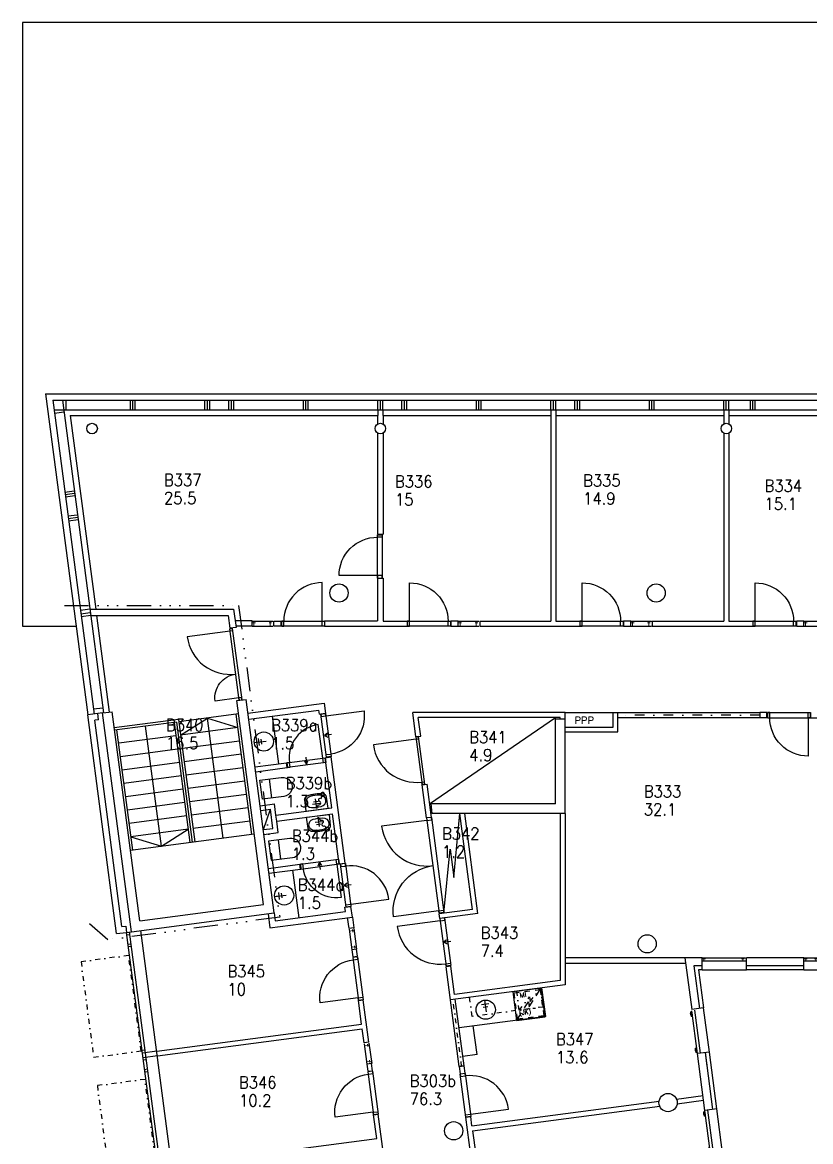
# Model space of a CAD drawing. Extents: x 9164 to 122974, y 9874 to 72490.
# Drawn here: x 9310 to 25715, y 49206 to 72490 of the extents above; entities that cross this region are included whole.
import ezdxf
from ezdxf.enums import TextEntityAlignment as Align

# ---------------------------------------------------------------- set-up
doc = ezdxf.new("R2010")
doc.units = 0
doc.header["$LTSCALE"] = 100
doc.header["$MEASUREMENT"] = 0
for name, pattern in [('PALOALUE', [13, 5, -2, 0, -2, 0, -2, 0, -2]), ('PKL', [3, 1, -1, 0, -1]), ('PKP', [6, 2, -2, 0, -2])]:
    doc.linetypes.add(name, pattern=pattern)
doc.layers.get('0').update_dxf_attribs({"linetype": 'CONTINUOUS'})
for name, color, linetype in [('ART1100T0', 7, 'CONTINUOUS'), ('ART1100T3', 7, 'CONTINUOUS'), ('ART1100TB', 7, 'CONTINUOUS'), ('M00402', 7, 'CONTINUOUS'), ('M06001', 7, 'CONTINUOUS'), ('M06037', 8, 'CONTINUOUS'), ('M06041', 8, 'CONTINUOUS'), ('M06051', 3, 'CONTINUOUS'), ('M06080', 7, 'CONTINUOUS'), ('M06081', 8, 'CONTINUOUS'), ('PALOOS', 1, 'PALOALUE')]:
    doc.layers.add(name, color=color, linetype=linetype)
doc.styles.add('S', font='ROMANS.shx', dxfattribs={"width": 0.8})
doc.styles.get("Standard").update_dxf_attribs({"font": 'simplex.shx'})

# ---------------------------------------------------------------- blocks, each defined once
blk = doc.blocks.new('AIOA_SAWC1')
at = {"color": 0, "linetype": 'ByBlock'}
blk.add_line((250, -200), (250, 200), dxfattribs=at)
blk.add_lwpolyline([(50, 200), (500, 200, -1), (500, -200), (50, -200)], format="xyb", close=True, dxfattribs=at)
blk.add_lwpolyline([(50, 200), (500, 200, -1), (500, -200), (50, -200)], format="xyb", close=True, dxfattribs=at)
for tag, p, flags in [('VARKDI', (100, -50), 8), ('VARNRO', (100, -150), 9), ('VARYLE', (100, -250), 9)]:
    blk.add_attdef(tag, p, '', height=75, dxfattribs=dict(at, flags=flags))
blk = doc.blocks.new('AIOA_SAVE1')
at = {"color": 0, "linetype": 'ByBlock'}
for p, q in [((0, 0), (200, 0)), ((100, 75), (100, -75)), ((150, 50), (150, -50))]:
    blk.add_line(p, q, dxfattribs=at)
blk = doc.blocks.new('AIOA_SAVS1')
at = {"color": 0, "linetype": 'ByBlock'}
blk.add_lwpolyline([(0, 0), (75, -43, 1), (136, -78, -1), (198, -113), (238, -137, 1.000186), (310, -178, 1.000186), (238, -137)], format="xyb", dxfattribs=at)
blk.add_blockref('AIOA_SAVE1', (0, 0), dxfattribs=at)
blk = doc.blocks.new('AIOA_PA11151S')
at = {"color": 0, "linetype": 'ByBlock'}
for points in [[(0, -235), (233.504465, -230.487788, 0.350048), (305.602562, -170.874783, 0.111918), (306.134213, 170.656116, 0.350852), (233.992412, 230.479271), (0, 235)], [(293.550693, -198.63324, 0.875156), (315.531406, -119.392701, 0.094764), (306.134213, 170.656116, 0.350852), (233.992412, 230.479271), (0, 235), (0, -235), (233.504465, -230.487788, 0.23958)], [(58.106337, 107.884253, 0.074902), (57.037671, -92.42681, 0.996701), (292.962329, -92.42681, 0.074902), (291.893663, 107.884253, 0.873578)]]:
    blk.add_lwpolyline(points, format="xyb", close=True, dxfattribs=at)
blk.add_blockref('AIOA_SAVS1', (25, 0), dxfattribs=at)
for tag, p, flags in [('VARKDI', (25, 100), 8), ('VARNRO', (25, 0), 9), ('VARYLE', (25, -100), 9)]:
    blk.add_attdef(tag, p, '', height=75, dxfattribs=dict(at, flags=flags))
blk = doc.blocks.new('AIOA_IKK-B')
at = {"layer": 'M06041', "linetype": 'ByBlock'}
for p, q in [((0, 100), (1000, 100)), ((0, 0), (1000, 0))]:
    blk.add_line(p, q, dxfattribs=at)
at = {"layer": 'M06041', "flags": 8}
blk.add_attdef('F', (0, 0), '', height=100, dxfattribs=at)
blk.add_attdef('F', text='', height=100, dxfattribs=at).set_placement((500, 0), align=Align.CENTER)
blk.add_attdef('F', text='', height=100, dxfattribs=at).set_placement((1000, 0), align=Align.RIGHT)
at = {"layer": 'M06051', "width": 0.9}
for tag, p, flags in [('IKKYLE', (50, 875), 9), ('IKKNRO', (50, 725), 8), ('IKKKDI', (50, 575), 8)]:
    blk.add_attdef(tag, p, '', height=125, dxfattribs=dict(at, flags=flags))
at = {"layer": 'M06051', "width": 0.9, "flags": 8}
for p in [(50, 0), (950, 0)]:
    blk.add_attdef('SARANA', text='', height=50, dxfattribs=at).set_placement(p, align=Align.MIDDLE)
blk = doc.blocks.new('AIOA_IKK-C')
at = {"layer": 'M06041', "linetype": 'ByBlock'}
for p, q in [((0, 0), (1000, 0)), ((0, -100), (1000, -100))]:
    blk.add_line(p, q, dxfattribs=at)
at = {"layer": 'M06041', "flags": 8}
blk.add_attdef('E', (0, 0), '', height=100, dxfattribs=at)
blk.add_attdef('E', text='', height=100, dxfattribs=at).set_placement((500, 0), align=Align.CENTER)
blk.add_attdef('E', text='', height=100, dxfattribs=at).set_placement((1000, 0), align=Align.RIGHT)
at = {"layer": 'M06051', "width": 0.9, "flags": 8}
for p in [(50, 0), (950, 0)]:
    blk.add_attdef('SARANA', text='', height=50, dxfattribs=at).set_placement(p, align=Align.MIDDLE)
at = {"layer": 'M06051', "width": 0.9}
for tag, p, flags in [('IKKKDI', (50, -700), 8), ('IKKNRO', (50, -850), 8), ('IKKYLE', (50, -1000), 9)]:
    blk.add_attdef(tag, p, '', height=125, dxfattribs=dict(at, flags=flags))
blk = doc.blocks.new('LAPA')
at = {"color": 0, "linetype": 'ByBlock'}
for p, q in [((-199, -23), (46, 9)), ((-120, 63), (-100, -85)), ((-61, 46), (-48, -53))]:
    blk.add_line(p, q, dxfattribs=at)
blk.add_circle((0, 0), 200, dxfattribs=at)
blk = doc.blocks.new('AIOA_HUONE')
at = {"layer": 'ART1100T0', "width": 0.9}
blk.add_attdef('HNENUM', (56, 73), '', height=250, dxfattribs=at)
at = {"layer": 'ART1100T3', "width": 0.9}
blk.add_attdef('HNEALA', (56, -302), '', height=250, dxfattribs=at)

msp = doc.modelspace()

# ---------------------------------------------------------------- linework, layer by layer
at = {"layer": 'M00402'}
for p, q in [((17785, 56230), (20403, 58030)), ((20603, 58130), (21603, 58130)), ((14325, 55697), (14471, 56120))]:
    msp.add_line(p, q, dxfattribs=at)
msp.add_lwpolyline([(18084, 53959), (18211, 55292), (18289, 54697), (18416, 56030)], dxfattribs=at)
at = {"layer": 'M06001'}
for p, q in [((30330, 72490), (9310, 72490)), ((9310, 72490), (9310, 59930)), ((16700, 64310), (16710, 64310)), ((16700, 64310), (16700, 64132)), ((16710, 64430), (16710, 64310)), ((16710, 64430), (16810, 64430)), ((16810, 64430), (16810, 64310)), ((16810, 64310), (16820, 64310)), ((16820, 64310), (16820, 64132)), ((20310, 64430), (20310, 60030)), ((20310, 64430), (20410, 64430)), ((20410, 64430), (20410, 60030)), ((23910, 64430), (23910, 64138)), ((23910, 64430), (24010, 64430)), ((24010, 64430), (24010, 64138)), ((16700, 63948), (16700, 61840)), ((16820, 63948), (16820, 61840)), ((23910, 63942), (23910, 60030)), ((24010, 63942), (24010, 60030)), ((16700, 61840), (16820, 61840)), ((16700, 60930), (16820, 60930)), ((16700, 60930), (16700, 60040)), ((16820, 60930), (16820, 60030)), ((10715, 60280), (13706, 60280)), ((10733, 60150), (13592, 60150)), ((13592, 60150), (13627, 59884)), ((13706, 60280), (13756, 59900)), ((9310, 59930), (10429, 59930)), ((13756, 59900), (13627, 59884)), ((14090, 60040), (13737, 60040)), ((14090, 59930), (13752, 59930)), ((14090, 59930), (14090, 60040)), ((15600, 60039), (16700, 60040)), ((15600, 60039), (15600, 59930)), ((15600, 59930), (17320, 59930)), ((16820, 60030), (17320, 60030)), ((17320, 60030), (17320, 59930)), ((18830, 60030), (18830, 59930)), ((18830, 60030), (20310, 60030)), ((18830, 59930), (20910, 59930)), ((20410, 60030), (20910, 60030)), ((20910, 60030), (20910, 59930)), ((22420, 60030), (23910, 60030)), ((22420, 60030), (22420, 59930)), ((22420, 59930), (24510, 59930)), ((24010, 60030), (24510, 60030)), ((24510, 60030), (24510, 59930)), ((24510, 60030), (24510, 59930)), ((13770, 58380), (13968, 58406)), ((14328, 54136), (13770, 58380)), ((14553, 53964), (13968, 58406)), ((14005, 58121), (15592, 58330)), ((15592, 58330), (15620, 58112)), ((10880, 58110), (10672, 58083)), ((11271, 53532), (10672, 58083)), ((10897, 57981), (10818, 57971)), ((10979, 58123), (10880, 58110)), ((10897, 57981), (10880, 58110)), ((10979, 58123), (11178, 58149)), ((11578, 53572), (10979, 58123)), ((11751, 53797), (11178, 58149)), ((14022, 57992), (15480, 58184)), ((15492, 58095), (15480, 58184)), ((15492, 58095), (15620, 58112)), ((20603, 58130), (17434, 58130)), ((17500, 57628), (17434, 58130)), ((20503, 58030), (17548, 58030)), ((17599, 57641), (17548, 58030)), ((20403, 56230), (20403, 58000)), ((20403, 58000), (20603, 58000)), ((20503, 58000), (20503, 58030)), ((20603, 58000), (20603, 58130)), ((20603, 56030), (20603, 58000)), ((21603, 57830), (21603, 58130)), ((21603, 58130), (21703, 58130)), ((21703, 57730), (21703, 58130)), ((21703, 58130), (24655, 58130)), ((24655, 58020), (21703, 58020)), ((24655, 58130), (24655, 58020)), ((25715, 58020), (25715, 58130)), ((25715, 58020), (27105, 58020)), ((11383, 53678), (10818, 57971)), ((20603, 57830), (21603, 57830)), ((17500, 57628), (17599, 57641)), ((20603, 57730), (21703, 57730)), ((14153, 57001), (14807, 57087)), ((14820, 56988), (14807, 57087)), ((15610, 57193), (15739, 57210)), ((15747, 56152), (15610, 57193)), ((16030, 54999), (15739, 57210)), ((14166, 56902), (14820, 56988)), ((17631, 56627), (17731, 56640)), ((17722, 55939), (17631, 56627)), ((17821, 55952), (17731, 56640)), ((14259, 56193), (14557, 56232)), ((14272, 56094), (14471, 56120)), ((14523, 55723), (14471, 56120)), ((14587, 55999), (15747, 56152)), ((20403, 56230), (17815, 56230)), ((17841, 56030), (17815, 56230)), ((14604, 55870), (14587, 55999)), ((14604, 55870), (15764, 56023)), ((15901, 54982), (15764, 56023)), ((17821, 55952), (17722, 55939)), ((20603, 56030), (17841, 56030)), ((18678, 54037), (18416, 56030)), ((18791, 53951), (18517, 56030)), ((20503, 56030), (20503, 52557)), ((20603, 56030), (20603, 52470)), ((14325, 55697), (14523, 55723)), ((14338, 55598), (14635, 55637)), ((14431, 54889), (15085, 54975)), ((15098, 54876), (15085, 54975)), ((15901, 54982), (16030, 54999)), ((14444, 54790), (15098, 54876)), ((11751, 53797), (14328, 54136)), ((16020, 54080), (16149, 54097)), ((16032, 53990), (16020, 54080)), ((16178, 53878), (16149, 54097)), ((18678, 54037), (17984, 53946)), ((11578, 53572), (14553, 53964)), ((14424, 53947), (14463, 53653)), ((14463, 53653), (16178, 53878)), ((14553, 53964), (14574, 53798)), ((14574, 53798), (16032, 53990)), ((16108, 53642), (16079, 53865)), ((16178, 53878), (16207, 53655)), ((17997, 53847), (17984, 53946)), ((18791, 53951), (17997, 53847)), ((11271, 53532), (11479, 53559)), ((11383, 53678), (11462, 53688)), ((11462, 53688), (11479, 53559)), ((11479, 53559), (11578, 53572)), ((16207, 53655), (16108, 53642)), ((18228, 52858), (18129, 52845)), ((18306, 52268), (18228, 52858)), ((23456, 53030), (20603, 53030)), ((23113, 52910), (20603, 52910)), ((23098, 53030), (23239, 51954)), ((23456, 52865), (23286, 52865)), ((23286, 52865), (23403, 51976)), ((23456, 52780), (23456, 53030)), ((24381, 52780), (24381, 53030)), ((25574, 53030), (24381, 53030)), ((25574, 52865), (24381, 52865)), ((25574, 52780), (25574, 53030)), ((18403, 50767), (18129, 52845)), ((23456, 52780), (23383, 52780)), ((23383, 52780), (23487, 51987)), ((25574, 52780), (24381, 52780)), ((20603, 52470), (18220, 52156)), ((20503, 52557), (18306, 52268)), ((16305, 52145), (16404, 52158)), ((16520, 51276), (16404, 52158)), ((18502, 50780), (18319, 52169)), ((16370, 51650), (16305, 52145)), ((23487, 51987), (23239, 51954)), ((12107, 51088), (16370, 51650)), ((12120, 50989), (16383, 51550)), ((16421, 51263), (16383, 51550)), ((16520, 51276), (16421, 51263)), ((23608, 51070), (23360, 51037)), ((23516, 49854), (23360, 51037)), ((23561, 50776), (23524, 51059)), ((23679, 49876), (23524, 51059)), ((23764, 49887), (23608, 51070)), ((18403, 50767), (18502, 50780)), ((22923, 50092), (23475, 50164)), ((22936, 49992), (23488, 50065)), ((18666, 49531), (22560, 50044)), ((18680, 49432), (22573, 49945)), ((23764, 49887), (23516, 49854)), ((16618, 49766), (16717, 49779)), ((16684, 49270), (16618, 49766)), ((16834, 48896), (16717, 49779)), ((18541, 49716), (18640, 49729)), ((18646, 48923), (18541, 49716)), ((18666, 49531), (18640, 49729)), ((18680, 49432), (18745, 48936)), ((12890, 48771), (16684, 49270))]:
    msp.add_line(p, q, dxfattribs=at)
for points in [[(14587, 55999), (14557, 56232)], [(14635, 55637), (14604, 55870)]]:
    msp.add_lwpolyline(points, dxfattribs=at)
for centre, radius in [((10760, 64040), 110), ((16760, 64040), 110), ((23960, 64040), 110), ((15900, 60620), 190), ((22500, 60620), 190), ((22313, 53320), 190), ((22748, 50018), 190), ((18286, 49431), 190)]:
    msp.add_circle(centre, radius, dxfattribs=at)
at = {"layer": 'M06037'}
for p, q in [((12560, 57988), (11222, 57812)), ((12560, 57988), (12896, 55440)), ((13806, 58102), (12567, 57939)), ((13491, 55519), (13162, 58017)), ((14086, 55597), (13757, 58095)), ((12517, 57932), (11228, 57763)), ((11607, 55271), (11278, 57769)), ((12202, 55349), (11873, 57847)), ((12468, 57926), (12797, 55427)), ((12517, 57932), (12846, 55434)), ((13793, 57818), (12603, 57661)), ((12504, 57648), (11315, 57492)), ((13830, 57540), (12640, 57384)), ((12541, 57371), (11351, 57214)), ((12577, 57093), (11388, 56936)), ((13866, 57263), (12677, 57106)), ((12614, 56815), (11424, 56659)), ((13903, 56985), (12713, 56828)), ((13939, 56707), (12750, 56551)), ((12650, 56538), (11461, 56381)), ((13976, 56430), (12786, 56273)), ((12687, 56260), (11497, 56104)), ((14012, 56152), (12823, 55996)), ((12724, 55983), (11534, 55826)), ((12760, 55705), (11570, 55548)), ((14049, 55875), (12859, 55718)), ((14135, 55604), (11557, 55264))]:
    msp.add_line(p, q, dxfattribs=at)
for points in [[(12603, 57661), (13162, 58017), (13793, 57818)], [(11570, 55548), (12202, 55349), (12760, 55705)]]:
    msp.add_lwpolyline(points, dxfattribs=at)
at = {"layer": 'M06041'}
for p, q in [((9793, 64760), (31005, 64760)), ((9793, 64760), (10672, 58083)), ((9941, 64630), (27530, 64630)), ((9941, 64630), (10801, 58100)), ((10219, 64430), (10219, 64630)), ((11560, 64430), (11560, 64630)), ((11610, 64430), (11610, 64630)), ((11660, 64430), (11660, 64630)), ((13110, 64430), (13110, 64630)), ((13160, 64430), (13160, 64630)), ((13210, 64430), (13210, 64630)), ((13610, 64430), (13610, 64630)), ((13660, 64430), (13660, 64630)), ((13710, 64430), (13710, 64630)), ((15160, 64430), (15160, 64630)), ((15210, 64430), (15210, 64630)), ((15260, 64430), (15260, 64630)), ((16710, 64430), (16710, 64630)), ((16760, 64430), (16760, 64630)), ((16810, 64430), (16810, 64630)), ((17210, 64430), (17210, 64630)), ((17260, 64430), (17260, 64630)), ((17310, 64430), (17310, 64630)), ((18760, 64430), (18760, 64630)), ((18810, 64430), (18810, 64630)), ((18860, 64430), (18860, 64630)), ((20310, 64430), (20310, 64630)), ((20360, 64430), (20360, 64630)), ((20410, 64430), (20410, 64630)), ((20810, 64430), (20810, 64630)), ((20860, 64430), (20860, 64630)), ((20910, 64430), (20910, 64630)), ((22360, 64430), (22360, 64630)), ((22410, 64430), (22410, 64630)), ((22460, 64430), (22460, 64630)), ((23910, 64430), (23910, 64630)), ((23960, 64430), (23960, 64630)), ((24010, 64430), (24010, 64630)), ((24460, 64430), (24460, 64630)), ((24510, 64430), (24510, 64630)), ((24560, 64430), (24560, 64630)), ((9967, 64430), (16710, 64430)), ((10176, 64380), (9977, 64354)), ((10306, 64310), (16700, 64310)), ((10306, 64310), (10836, 60280)), ((16810, 64430), (20310, 64430)), ((16820, 64310), (20310, 64310)), ((20410, 64430), (23910, 64430)), ((20410, 64310), (23910, 64310)), ((24010, 64430), (27530, 64430)), ((24010, 64310), (27530, 64310)), ((10193, 62717), (10391, 62743)), ((10199, 62668), (10398, 62694)), ((10206, 62618), (10404, 62644)), ((10258, 62221), (10456, 62247)), ((10265, 62172), (10463, 62198)), ((10271, 62122), (10469, 62148)), ((10715, 60280), (10517, 60254)), ((10526, 60189), (10724, 60215)), ((10733, 60150), (10534, 60124)), ((10854, 60150), (11118, 58141)), ((10986, 58225), (10788, 58199)), ((14837, 28058), (11479, 53559)), ((14896, 28065), (11539, 53567)), ((15135, 28087), (11777, 53599)), ((11486, 53510), (11545, 53518)), ((11512, 53312), (11571, 53319)), ((11518, 53262), (11578, 53270)), ((23456, 52780), (24381, 52780)), ((25574, 52780), (25894, 52780)), ((23608, 51070), (23487, 51987)), ((11863, 51107), (11803, 51099)), ((12107, 51088), (11810, 51049)), ((12120, 50989), (11823, 50950)), ((11889, 50908), (11829, 50900)), ((11915, 50710), (11855, 50702)), ((11921, 50660), (11862, 50653)), ((23884, 48970), (23764, 49887))]:
    msp.add_line(p, q, dxfattribs=at)
at = {"layer": 'M06041', "linetype": 'PKP'}
msp.add_line((24655, 58080), (21703, 58080), dxfattribs=at)
at = {"layer": 'M06041', "linetype": 'PKL'}
msp.add_line((18452, 50774), (18270, 52162), dxfattribs=at)
at = {"layer": 'M06041'}
msp.add_lwpolyline([(10143, 64630), (10748, 60030), (10762, 59930), (10999, 58126)], dxfattribs=at)
at = {"layer": 'M06041', "linetype": 'PKL'}
for points in [[(11522, 53079), (10531, 52948), (10793, 50961), (11784, 51091)], [(11862, 50501), (10870, 50371), (11106, 48581), (12097, 48712)]]:
    msp.add_lwpolyline(points, close=True, dxfattribs=at)
at = {"layer": 'M06051', "linetype": 'ByBlock'}
for p, q in [((16700, 60930), (16700, 61830)), ((16800, 61830), (16800, 60930)), ((13628, 59875), (13678, 59881)), ((13824, 58387), (13628, 59875)), ((13635, 59825), (13628, 59875)), ((13678, 59881), (13874, 58394)), ((13678, 59881), (13684, 59832)), ((14700, 60035), (15600, 60035)), ((14750, 60035), (14700, 60035)), ((14700, 60035), (14700, 59930)), ((15600, 59930), (14700, 59930)), ((14700, 59930), (14750, 59930)), ((14750, 59930), (14750, 60035)), ((15550, 59930), (15550, 60035)), ((15550, 60035), (15600, 60035)), ((15600, 59930), (15550, 59930)), ((15600, 60035), (15600, 59930)), ((17320, 60030), (18220, 60030)), ((18220, 59930), (17320, 59930)), ((20910, 60030), (21810, 60030)), ((21810, 59930), (20910, 59930)), ((24510, 60030), (25410, 60030)), ((25410, 59930), (24510, 59930)), ((13684, 59832), (13635, 59825)), ((13867, 58444), (13817, 58437)), ((13874, 58394), (13867, 58444)), ((13817, 58437), (13824, 58387)), ((13824, 58387), (13874, 58394)), ((15639, 57207), (15521, 58099)), ((15620, 58112), (15738, 57220)), ((24815, 58130), (25715, 58130)), ((24865, 58130), (24815, 58130)), ((24815, 58130), (24815, 58025)), ((24815, 58025), (25715, 58025)), ((24815, 58025), (24865, 58025)), ((24865, 58025), (24865, 58130)), ((25665, 58025), (25665, 58130)), ((25665, 58130), (25715, 58130)), ((25715, 58025), (25665, 58025)), ((25715, 58130), (25715, 58025)), ((17549, 57634), (17500, 57628)), ((17500, 57628), (17506, 57578)), ((17500, 57628), (17630, 56636)), ((17506, 57578), (17556, 57585)), ((17556, 57585), (17549, 57634)), ((17549, 57634), (17680, 56643)), ((14817, 57088), (15610, 57193)), ((15623, 57094), (14830, 56989)), ((17624, 56686), (17673, 56693)), ((17630, 56636), (17624, 56686)), ((17680, 56643), (17630, 56636)), ((17673, 56693), (17680, 56643)), ((17722, 55939), (17983, 53956)), ((17821, 55952), (18082, 53969)), ((15095, 54977), (15888, 55081)), ((15108, 54877), (15901, 54982)), ((16050, 54083), (15932, 54976)), ((16032, 54989), (16149, 54097)), ((17997, 53847), (18128, 52855)), ((18097, 53860), (18227, 52868)), ((16188, 53038), (16305, 52145)), ((16287, 53051), (16404, 52158)), ((16501, 50658), (16618, 49766)), ((16600, 50671), (16717, 49779)), ((18541, 49716), (18424, 50609)), ((18523, 50622), (18640, 49729))]:
    msp.add_line(p, q, dxfattribs=at)
at = {"layer": 'M06051'}
for p, q in [((14540, 59930), (14540, 60030)), ((14540, 60030), (14690, 60030)), ((14690, 59930), (14540, 59930)), ((14690, 60030), (14690, 59930)), ((18380, 60030), (18230, 60030)), ((18230, 60030), (18230, 59930)), ((18230, 59930), (18380, 59930)), ((18380, 59930), (18380, 60030)), ((21970, 60030), (21820, 60030)), ((21820, 60030), (21820, 59930)), ((21820, 59930), (21970, 59930)), ((21970, 59930), (21970, 60030)), ((25570, 60030), (25420, 60030)), ((25420, 60030), (25420, 59930)), ((25420, 59930), (25570, 59930)), ((25570, 59930), (25570, 60030)), ((24805, 58130), (24655, 58130)), ((24655, 58130), (24655, 58030)), ((24655, 58030), (24805, 58030)), ((24805, 58030), (24805, 58130)), ((15658, 57704), (15596, 57655)), ((15741, 57674), (15596, 57655)), ((15596, 57655), (15668, 57623)), ((15180, 57120), (15225, 57057)), ((15206, 57202), (15225, 57057)), ((15225, 57057), (15252, 57129)), ((15467, 54941), (15494, 55013)), ((15513, 54868), (15494, 55013)), ((15494, 55013), (15538, 54950)), ((16069, 54581), (16007, 54532)), ((16152, 54551), (16007, 54532)), ((16007, 54532), (16079, 54500)), ((18140, 53407), (18079, 53353)), ((18224, 53372), (18079, 53353)), ((18079, 53353), (18152, 53317)), ((16266, 53209), (16167, 53196)), ((16167, 53196), (16186, 53047)), ((16285, 53061), (16266, 53209)), ((16186, 53047), (16285, 53061)), ((16579, 50830), (16480, 50817)), ((16480, 50817), (16500, 50668)), ((16599, 50681), (16579, 50830)), ((18502, 50780), (18403, 50767)), ((18403, 50767), (18422, 50619)), ((18522, 50632), (18502, 50780)), ((16500, 50668), (16599, 50681)), ((18422, 50619), (18522, 50632))]:
    msp.add_line(p, q, dxfattribs=at)
at = {"layer": 'M06051', "linetype": 'ByBlock'}
for points in [[(16700, 60980), (15900, 60980, -0.414214), (16700, 61780, -0.671351)], [(15550, 60035), (15550, 60835, 0.414214), (14750, 60035, 0.671351)], [(17370, 60030), (17370, 60830, -0.414214), (18170, 60030, -0.671351)], [(20960, 60030), (20960, 60830, -0.414214), (21760, 60030, -0.671351)], [(24560, 60030), (24560, 60830, -0.414214), (25360, 60030, -0.671351)], [(13635, 59825), (12742, 59708, 0.414214), (13752, 58933, 0.671351)], [(13817, 58437), (13322, 58372, -0.414214), (13752, 58933, -0.671351)], [(15627, 58062), (16420, 58167, -0.414214), (15731, 57269, -0.671351)], [(25665, 58025), (25665, 57225, -0.414214), (24865, 58025, -0.671351)], [(15561, 57186), (15469, 57880, 0.414214), (14867, 57095, 0.671351)], [(17506, 57578), (16614, 57461, 0.414214), (17624, 56686, 0.671351)], [(17729, 55889), (16787, 55765, 0.414214), (17853, 54947, 0.671351)], [(15852, 54975), (15943, 54281, -0.414214), (15158, 54884, -0.671351)], [(16143, 54146), (16936, 54251, 0.414214), (16038, 54939, 0.671351)], [(17977, 54005), (17035, 53881, -0.414214), (17853, 54947, -0.671351)], [(18004, 53797), (17112, 53680, 0.414214), (18121, 52905, 0.671351)], [(16299, 52195), (15505, 52090, -0.414214), (16194, 52988, -0.671351)], [(16612, 49815), (15819, 49711, -0.414214), (16507, 50609, -0.671351)], [(18634, 49779), (19427, 49883, 0.414214), (18529, 50572, 0.671351)]]:
    msp.add_lwpolyline(points, format="xyb", dxfattribs=at)
for points in [[(16800, 61830), (16800, 61780), (16700, 61780), (16700, 61830)], [(16800, 60930), (16800, 60980), (16700, 60980), (16700, 60930)], [(17320, 59930), (17370, 59930), (17370, 60030), (17320, 60030)], [(18220, 59930), (18170, 59930), (18170, 60030), (18220, 60030)], [(20910, 59930), (20960, 59930), (20960, 60030), (20910, 60030)], [(21810, 59930), (21760, 59930), (21760, 60030), (21810, 60030)], [(24510, 59930), (24560, 59930), (24560, 60030), (24510, 60030)], [(25410, 59930), (25360, 59930), (25360, 60030), (25410, 60030)], [(15521, 58099), (15528, 58049), (15627, 58062), (15620, 58112)], [(14830, 56989), (14880, 56996), (14867, 57095), (14817, 57088)], [(15623, 57094), (15574, 57087), (15561, 57186), (15610, 57193)], [(15639, 57207), (15632, 57256), (15731, 57269), (15738, 57220)], [(17722, 55939), (17729, 55889), (17828, 55902), (17821, 55952)], [(15108, 54877), (15158, 54884), (15145, 54983), (15095, 54977)], [(15901, 54982), (15852, 54975), (15839, 55074), (15888, 55081)], [(15932, 54976), (15939, 54926), (16038, 54939), (16032, 54989)], [(16050, 54083), (16043, 54133), (16143, 54146), (16149, 54097)], [(17983, 53956), (17977, 54005), (18076, 54018), (18082, 53969)], [(17997, 53847), (18004, 53797), (18103, 53810), (18097, 53860)], [(16188, 53038), (16194, 52988), (16293, 53001), (16287, 53051)], [(18128, 52855), (18121, 52905), (18221, 52918), (18227, 52868)], [(16305, 52145), (16299, 52195), (16398, 52208), (16404, 52158)], [(16501, 50658), (16507, 50609), (16607, 50622), (16600, 50671)], [(18424, 50609), (18430, 50559), (18529, 50572), (18523, 50622)], [(16618, 49766), (16612, 49815), (16711, 49828), (16717, 49779)], [(18541, 49716), (18535, 49766), (18634, 49779), (18640, 49729)]]:
    msp.add_lwpolyline(points, close=True, dxfattribs=at)
at = {"layer": 'M06080'}
for p, q in [((20202, 51812), (20124, 52406)), ((19543, 52300), (19652, 52314)), ((19557, 52191), (19543, 52300)), ((19761, 52328), (19870, 52343)), ((19979, 52357), (20088, 52371)), ((20005, 52241), (20088, 52371)), ((20088, 52371), (20102, 52262)), ((19586, 51973), (19571, 52082)), ((20117, 52153), (20131, 52044)), ((20145, 51935), (20160, 51826)), ((20202, 51812), (18398, 51574)), ((19614, 51754), (19600, 51863)), ((19614, 51754), (19697, 51885)), ((19723, 51769), (19614, 51754)), ((19942, 51797), (19833, 51783)), ((20160, 51826), (20051, 51812)), ((18773, 51018), (18695, 51613)), ((18773, 51018), (18476, 50979))]:
    msp.add_line(p, q, dxfattribs=at)
for points in [[(20188, 51805), (20109, 52400), (19515, 52321), (19593, 51726), (20188, 51805)], [(19761, 51987), (19844, 52117), (19858, 52008), (19941, 52139)]]:
    msp.add_lwpolyline(points, dxfattribs=at)
at = {"layer": 'M06080', "linetype": 'PKL'}
msp.add_lwpolyline([(19598, 52337), (20094, 52403), (20146, 52006), (19650, 51941)], close=True, dxfattribs=at)
for points in [[(19650, 51941), (19866, 52221), (19879, 52122), (20094, 52403)], [(20176, 52010), (18669, 51811), (18617, 52208)]]:
    msp.add_lwpolyline(points, dxfattribs=at)
at = {"layer": 'M06081'}
for p, q in [((14649, 57066), (14518, 58058)), ((15070, 53864), (14940, 54855))]:
    msp.add_line(p, q, dxfattribs=at)
at = {"layer": 'PALOOS', "linetype": 'PALOALUE'}
msp.add_line((11086, 53407), (10579, 53850), dxfattribs=at)
msp.add_lwpolyline([(10187, 60360), (13811, 60360), (14665, 53878), (11086, 53407)], dxfattribs=at)

# ---------------------------------------------------------------- block references
at = {"layer": 'ART1100TB'}
for p, values in [((12201, 62772), {'HNENUM': 'B337', 'HNEALA': '25.5'}), ((17008, 62741), {'HNENUM': 'B336', 'HNEALA': '15'}), ((20924, 62762), {'HNENUM': 'B335', 'HNEALA': '14.9'}), ((24700, 62652), {'HNENUM': 'B334', 'HNEALA': '15.1'}), ((12242, 57675), {'HNENUM': 'B340', 'HNEALA': '16.5'}), ((14430, 57670), {'HNENUM': 'B339a', 'HNEALA': '1.5'}), ((18554, 57424), {'HNENUM': 'B341', 'HNEALA': '4.9'}), ((14735, 56465), {'HNENUM': 'B339b', 'HNEALA': '1.3'}), ((22187, 56294), {'HNENUM': 'B333', 'HNEALA': '32.1'}), ((14862, 55371), {'HNENUM': 'B344b', 'HNEALA': '1.3'}), ((17987, 55415), {'HNENUM': 'B342', 'HNEALA': '1.2'}), ((14986, 54351), {'HNENUM': 'B344a', 'HNEALA': '1.5'}), ((18792, 53352), {'HNENUM': 'B343', 'HNEALA': '7.4'}), ((13523, 52551), {'HNENUM': 'B345', 'HNEALA': '10'}), ((20359, 51137), {'HNENUM': 'B347', 'HNEALA': '13.6'}), ((13762, 50239), {'HNENUM': 'B346', 'HNEALA': '10.2'}), ((17315, 50272), {'HNENUM': 'B303b', 'HNEALA': '76.3'})]:
    msp.add_blockref('AIOA_HUONE', p, dxfattribs=at).add_auto_attribs(values)
at = {"layer": 'M06041'}
ref = msp.add_blockref('AIOA_IKK-B', (14090, 59930), dxfattribs=dict(at, xscale=0.43, zscale=0.43))
ref.add_attrib('F', 'f', dxfattribs={"height": 100, "width": 1.8, "flags": 2}).set_placement((14520, 59930), align=Align.RIGHT)
ref.add_attrib('F', 'f', (14090, 59930), dxfattribs={"height": 100, "width": 1.8, "flags": 2})
ref.add_attrib('F', 'f', dxfattribs={"height": 0.18, "width": 2.7, "flags": 2}).set_placement((14520, 59930), align=Align.CENTER)
ref = msp.add_blockref('AIOA_IKK-B', (18380, 59930), dxfattribs=dict(at, xscale=0.43, zscale=0.43))
ref.add_attrib('F', 'f', dxfattribs={"height": 100, "width": 1.8, "flags": 2}).set_placement((18810, 59930), align=Align.RIGHT)
ref.add_attrib('F', 'f', (18380, 59930), dxfattribs={"height": 100, "width": 1.8, "flags": 2})
ref.add_attrib('F', 'f', dxfattribs={"height": 0.18, "width": 2.7, "flags": 2}).set_placement((18810, 59930), align=Align.CENTER)
ref = msp.add_blockref('AIOA_IKK-B', (21970, 59930), dxfattribs=dict(at, xscale=0.43, zscale=0.43))
ref.add_attrib('F', 'f', dxfattribs={"height": 100, "width": 1.8, "flags": 2}).set_placement((22400, 59930), align=Align.RIGHT)
ref.add_attrib('F', 'f', (21970, 59930), dxfattribs={"height": 100, "width": 1.8, "flags": 2})
ref.add_attrib('F', 'f', dxfattribs={"height": 0.18, "width": 2.7, "flags": 2}).set_placement((22400, 59930), align=Align.CENTER)
ref = msp.add_blockref('AIOA_IKK-B', (25570, 59930), dxfattribs=dict(at, xscale=0.43, zscale=0.43))
ref.add_attrib('F', 'f', dxfattribs={"height": 100, "width": 1.8, "flags": 2}).set_placement((26000, 59930), align=Align.RIGHT)
ref.add_attrib('F', 'f', (25570, 59930), dxfattribs={"height": 100, "width": 1.8, "flags": 2})
ref.add_attrib('F', 'f', dxfattribs={"height": 0.18, "width": 2.7, "flags": 2}).set_placement((26000, 59930), align=Align.CENTER)
ref = msp.add_blockref('AIOA_IKK-B', (16111, 53623), dxfattribs=dict(at, xscale=0.43, zscale=0.43, rotation=277.5))
ref.add_attrib('F', 'f', dxfattribs={"height": 100, "rotation": 277.5, "width": 1.8, "flags": 2}).set_placement((16167, 53196), align=Align.RIGHT)
ref.add_attrib('F', 'f', (16111, 53623), dxfattribs={"height": 100, "rotation": 277.5, "width": 1.8, "flags": 2})
ref.add_attrib('F', 'f', dxfattribs={"height": 0.18, "rotation": 277.5, "width": 2.7, "flags": 2}).set_placement((16167, 53196), align=Align.CENTER)
ref = msp.add_blockref('AIOA_IKK-B', (23456, 52970), dxfattribs=dict(at, xscale=0.9, yscale=0.6, zscale=0.9))
ref.add_attrib('F', 'f', dxfattribs={"height": 60, "width": 3, "flags": 2}).set_placement((24356, 52970), align=Align.RIGHT)
ref.add_attrib('F', 'f', (23456, 52970), dxfattribs={"height": 60, "width": 3, "flags": 2})
ref.add_attrib('F', 'f', dxfattribs={"height": 0.18, "width": 4.5, "flags": 2}).set_placement((24356, 52970), align=Align.CENTER)
ref = msp.add_blockref('AIOA_IKK-B', (25574, 52970), dxfattribs=dict(at, xscale=0.3, yscale=0.6, zscale=0.3))
ref.add_attrib('F', 'f', dxfattribs={"height": 60, "width": 3, "flags": 2}).set_placement((25874, 52970), align=Align.RIGHT)
ref.add_attrib('F', 'f', (25574, 52970), dxfattribs={"height": 60, "width": 3, "flags": 2})
ref.add_attrib('F', 'f', dxfattribs={"height": 0.18, "width": 4.5, "flags": 2}).set_placement((25874, 52970), align=Align.CENTER)
ref = msp.add_blockref('AIOA_IKK-C', (23360, 51037), dxfattribs=dict(at, xscale=0.9, yscale=0.6, zscale=0.9, rotation=97.50000000000001))
ref.add_attrib('E', 'e', dxfattribs={"height": 60, "rotation": 97.5, "width": 3, "flags": 2}).set_placement((23243, 51929), align=Align.RIGHT)
ref.add_attrib('E', 'e', (23360, 51037), dxfattribs={"height": 60, "rotation": 97.5, "width": 3, "flags": 2})
ref.add_attrib('E', 'e', dxfattribs={"height": 0.18, "rotation": 97.5, "width": 4.5, "flags": 2}).set_placement((23243, 51929), align=Align.CENTER)
ref = msp.add_blockref('AIOA_IKK-B', (16424, 51243), dxfattribs=dict(at, xscale=0.43, zscale=0.43, rotation=277.5))
ref.add_attrib('F', 'f', dxfattribs={"height": 100, "rotation": 277.5, "width": 1.8, "flags": 2}).set_placement((16480, 50817), align=Align.RIGHT)
ref.add_attrib('F', 'f', (16424, 51243), dxfattribs={"height": 100, "rotation": 277.5, "width": 1.8, "flags": 2})
ref.add_attrib('F', 'f', dxfattribs={"height": 0.18, "rotation": 277.5, "width": 2.7, "flags": 2}).set_placement((16480, 50817), align=Align.CENTER)
ref = msp.add_blockref('AIOA_IKK-C', (23633, 48962), dxfattribs=dict(at, xscale=0.9, yscale=0.6, zscale=0.9, rotation=97.50000000000001))
ref.add_attrib('E', 'e', dxfattribs={"height": 60, "rotation": 97.5, "width": 3, "flags": 2}).set_placement((23516, 49854), align=Align.RIGHT)
ref.add_attrib('E', 'e', (23633, 48962), dxfattribs={"height": 60, "rotation": 97.5, "width": 3, "flags": 2})
ref.add_attrib('E', 'e', dxfattribs={"height": 0.18, "rotation": 97.5, "width": 4.5, "flags": 2}).set_placement((23516, 49854), align=Align.CENTER)
at = {"layer": 'M06081'}
for p in [(14335, 57529), (14757, 54327)]:
    msp.add_blockref('LAPA', p, dxfattribs=at)
for name, p, rotation in [('AIOA_SAWC1', (14229, 56519), 7.499999999322355), ('AIOA_PA11151S', (15442, 56111), 97.50000000051443), ('LAPA', (18953, 51950), 270.0000000001853)]:
    msp.add_blockref(name, p, dxfattribs=dict(at, rotation=rotation))
at = {"layer": 'M06081', "xscale": -1}
for name, p, rotation in [('AIOA_PA11151S', (15459, 55983), 97.50000000000001), ('AIOA_SAWC1', (14409, 55250), 187.5000000011921)]:
    msp.add_blockref(name, p, dxfattribs=dict(at, rotation=rotation))

# ---------------------------------------------------------------- texts
at = {"layer": 'M00402', "style": 'S'}
msp.add_text('PPP', height=150, dxfattribs=at).set_placement((20801, 57896))
at = {"layer": 'M06080'}
msp.add_text('MI', height=100, rotation=7.5, dxfattribs=at).set_placement((19667, 52200))
at = {"layer": 'M06080', "width": 0.9}
msp.add_text('(JK)', height=100, rotation=7.5, dxfattribs=at).set_placement((19654, 51836))

doc.saveas('drawing.dxf')
